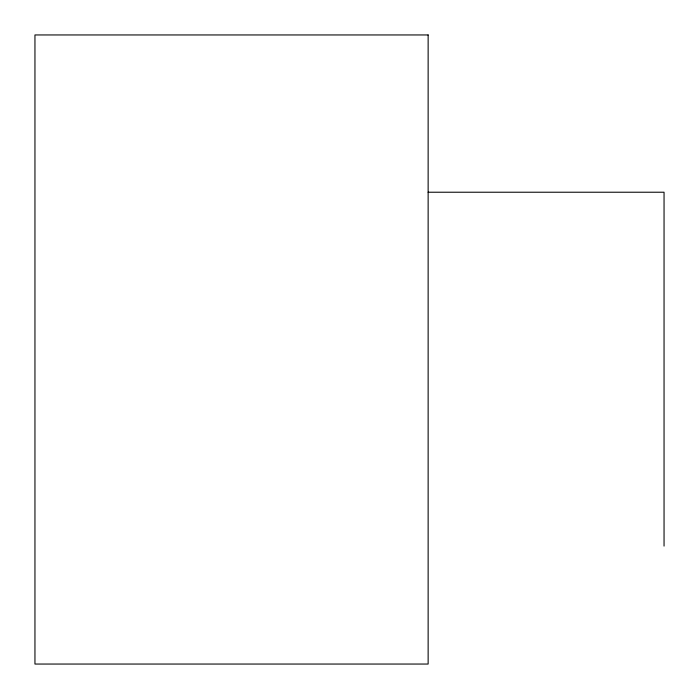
<?xml version="1.0" encoding="UTF-8"?>
<svg xmlns="http://www.w3.org/2000/svg" width="699" height="699" viewBox="0 0 699 699"><rect width="100%" height="100%" fill="white"/><g stroke="black" fill="none" stroke-linecap="round" stroke-linejoin="round"><path stroke-width="1.05" d="M428.137 192.225L664.05 192.225L664.05 546.094M428.137 34.95L34.95 34.95L34.95 664.05L428.137 664.05L428.137 34.95"/></g></svg>
